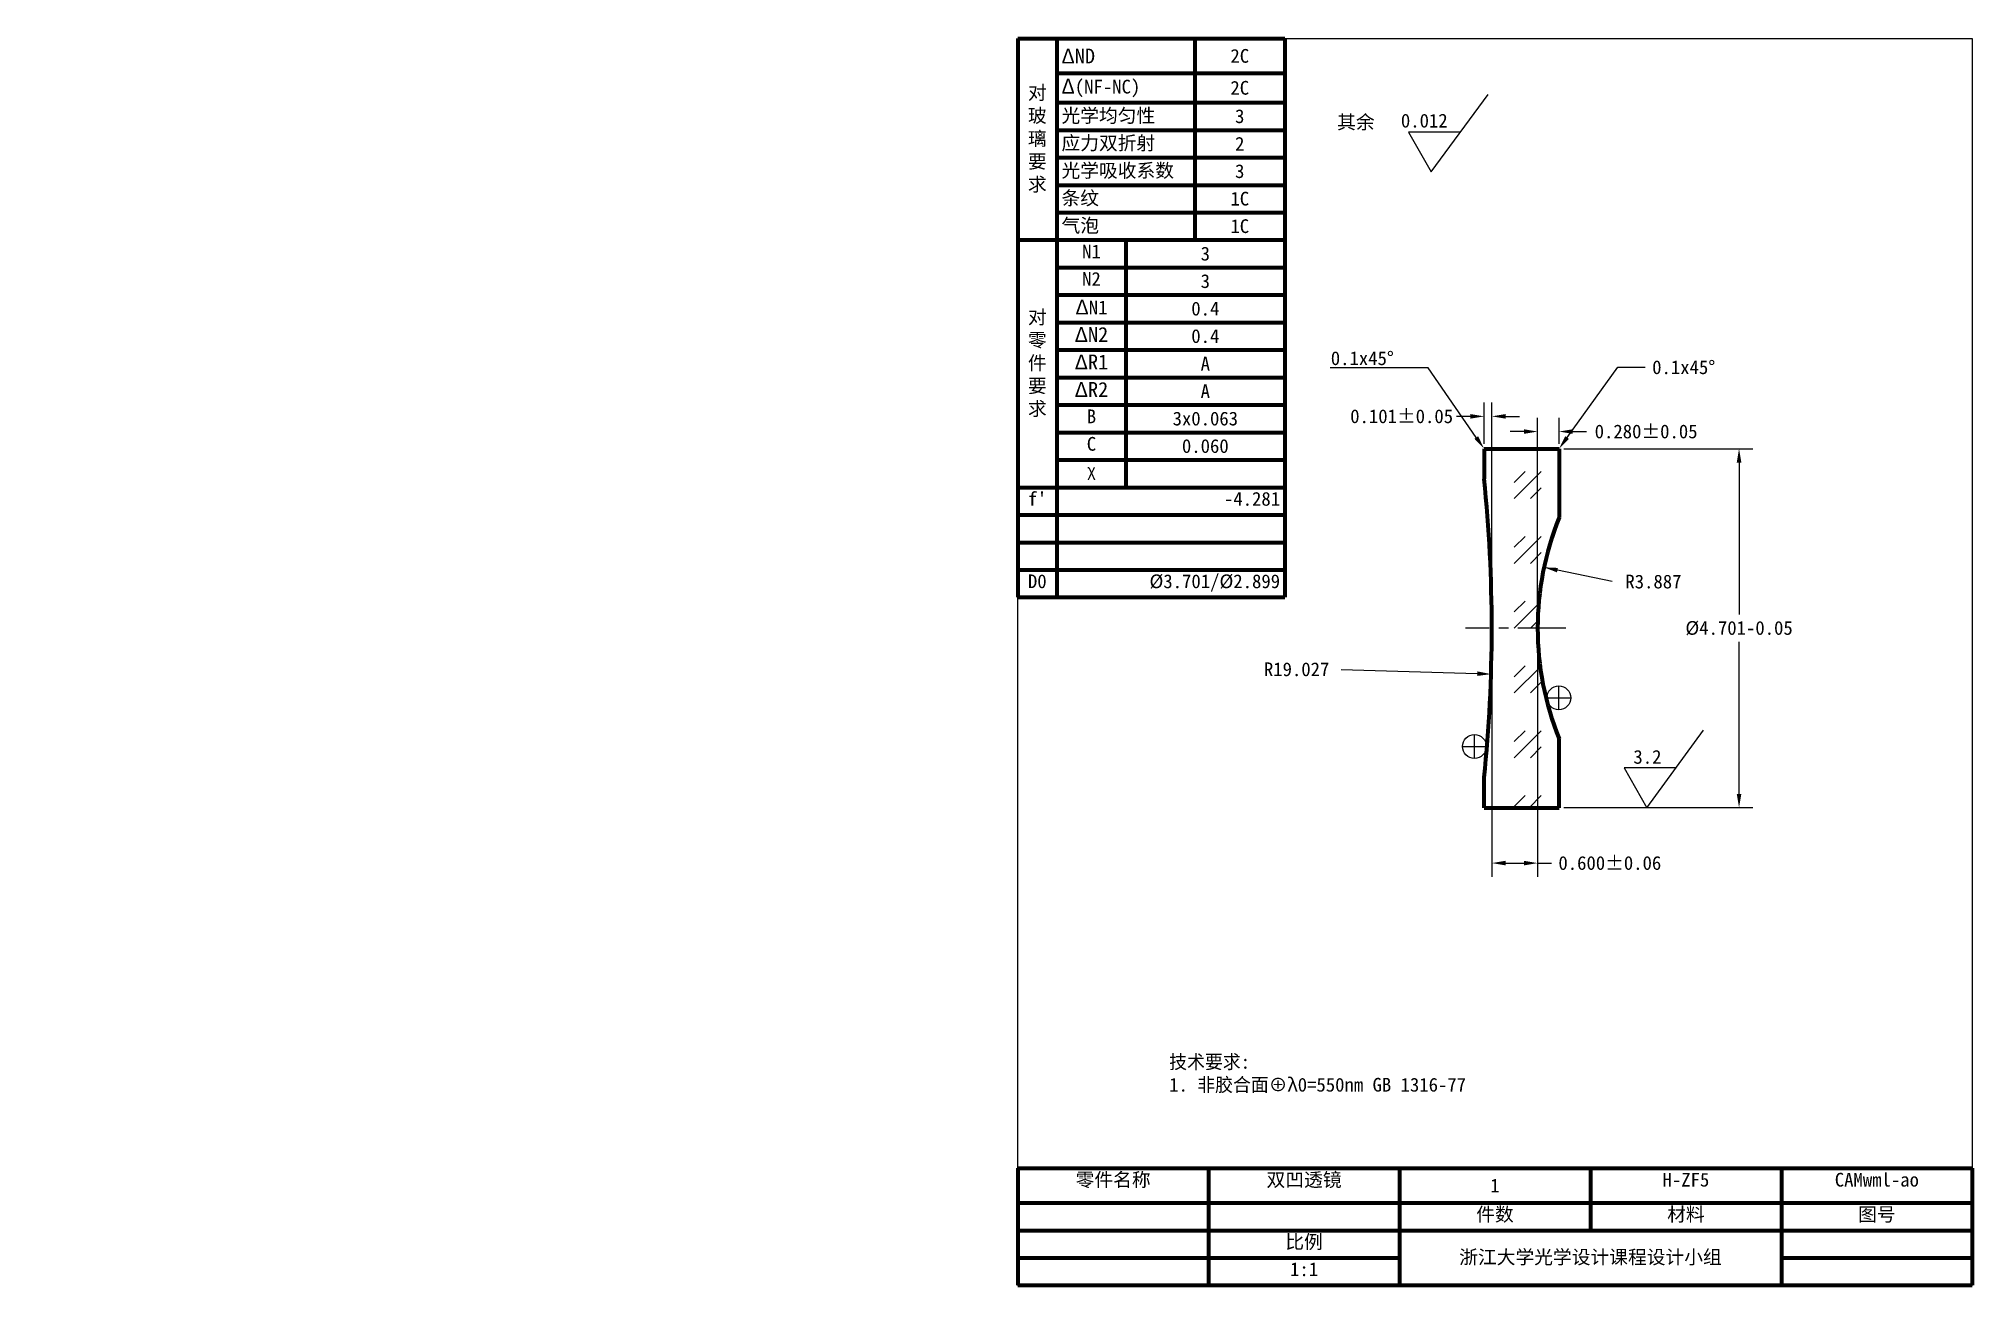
# Model space of a CAD drawing. Extents: x -21 to 4.3, y -8.6 to 7.7.
import ezdxf
from ezdxf import colors
from ezdxf.entities.mleader import LeaderData, LeaderLine
from ezdxf.math import Vec2, Vec3

# ---------------------------------------------------------------- set-up
doc = ezdxf.new("R2010")
doc.units = 0
doc.header["$LTSCALE"] = 0.5
doc.header["$MEASUREMENT"] = 0
doc.linetypes.add('CENTER', pattern=[2, 1.25, -0.25, 0.25, -0.25])
doc.layers.get('0').update_dxf_attribs({"lineweight": 70})
doc.layers.add('1', color=7, linetype='Continuous')
doc.styles.add('TXT', font='txt')
doc.dimstyles.get("Standard").update_dxf_attribs({"dimtxt": 0.18, "dimasz": 0.18, "dimexe": 0.18, "dimexo": 0.0625, "dimgap": 0.09, "dimtad": 0, "dimtih": 1, "dimtoh": 1, "dimdec": 4, "dimzin": 0, "dimdsep": 46, "dimtxsty": 'Standard', "dimcen": 0.09, "dimadec": 0, "dimazin": 0, "dimtfac": 1, "dimtdec": 4, "dimtofl": 0, "dimtmove": 0, "dimatfit": 3, "dimfxl": 1, "dimtolj": 1, "dimtzin": 0, "dimarcsym": 0})

# ---------------------------------------------------------------- blocks, each defined once
blk = doc.blocks.new('*T0')
at = {"layer": '1', "color": 0, "linetype": 'ByBlock', "lineweight": -2}
for p, q in [((0, 0), (12.5, 0)), ((0, 0), (0, -1.533)), ((2.5, 0), (2.5, -1.533)), ((5, 0), (5, -1.533)), ((7.5, 0), (7.5, -0.813)), ((10, 0), (10, -1.533)), ((12.5, 0), (12.5, -1.533)), ((0, -0.453), (12.5, -0.453)), ((0, -0.813), (12.5, -0.813)), ((0, -1.173), (5, -1.173)), ((10, -1.173), (12.5, -1.173)), ((0, -1.533), (12.5, -1.533))]:
    blk.add_line(p, q, dxfattribs=at)
at = {"layer": '1', "color": 0, "linetype": 'Continuous', "char_height": 0.18}
for s, insert, width, attachment_point in [('{\\fSimSun|b0|i0|c134|p2;零件名称}', (1.25, -0.06), 2.38, 2), ('{\\fSimSun|b0|i0|c134|p2;双凹透镜}', (3.75, -0.06), 2.38, 2), ('1', (6.25, -0.227), 2.38, 5), ('H-ZF5', (8.75, -0.06), 2.38, 2), ('CAMwml-ao', (11.25, -0.06), 2.38, 2), ('{\\fSimSun|b0|i0|c134|p2;件数}', (6.25, -0.513), 2.38, 2), ('{\\fSimSun|b0|i0|c134|p2;材料}', (8.75, -0.513), 2.38, 2), ('{\\fSimSun|b0|i0|c134|p2;图号}', (11.25, -0.513), 2.38, 2), ('{\\fSimSun|b0|i0|c134|p2;比例}', (3.75, -0.873), 2.38, 2), ('1:1', (3.75, -1.233), 2.38, 2), ('{\\fSimSun|b0|i0|c134|p2;浙江大学光学设计课程设计小组}', (7.5, -1.173), 4.88, 5)]:
    blk.add_mtext(s, dxfattribs=dict(at, insert=insert, width=width, attachment_point=attachment_point))
blk = doc.blocks.new('*T1')
at = {"layer": '1', "color": 0, "linetype": 'ByBlock', "lineweight": -2}
for p, q in [((0, 0), (3.496, 0)), ((0, 0), (0, -7.317)), ((0.514, 0), (0.514, -7.317)), ((2.32, 0), (2.32, -2.637)), ((3.496, 0), (3.496, -7.317)), ((0.514, -0.453), (3.496, -0.453)), ((0.514, -0.837), (3.496, -0.837)), ((0.514, -1.197), (3.496, -1.197)), ((0.514, -1.557), (3.496, -1.557)), ((0.514, -1.917), (3.496, -1.917)), ((0.514, -2.277), (3.496, -2.277)), ((0, -2.637), (3.496, -2.637)), ((1.417, -2.637), (1.417, -5.877)), ((0.514, -2.997), (3.496, -2.997)), ((0.514, -3.357), (3.496, -3.357)), ((0.514, -3.717), (3.496, -3.717)), ((0.514, -4.077), (3.496, -4.077)), ((0.514, -4.437), (3.496, -4.437)), ((0.514, -4.797), (3.496, -4.797)), ((0.514, -5.157), (3.496, -5.157)), ((0.514, -5.517), (3.496, -5.517)), ((0, -5.877), (3.496, -5.877)), ((0, -6.237), (3.496, -6.237)), ((0, -6.597), (3.496, -6.597)), ((0, -6.957), (3.496, -6.957)), ((0, -7.317), (3.496, -7.317))]:
    blk.add_line(p, q, dxfattribs=at)
at = {"layer": '1', "color": 0, "linetype": 'Continuous', "char_height": 0.18}
for s, insert, width, attachment_point in [('{\\fSimSun|b0|i0|c134|p2;\\H1.0833x;\\C256;ΔND}', (0.574, -0.227), 1.68578, 4), ('2C', (2.908, -0.227), 1.05606, 5), ('{\\fSimSun|b0|i0|c134|p2;对玻璃要求}', (0.257, -1.318), 0.39442, 5), ('{\\fSimSun|b0|i0|c134|p2;\\H1.0833x;\\C256;Δ\\H0.92311x;(NF-NC)}', (0.574, -0.645), 1.68578, 4), ('2C', (2.908, -0.645), 1.05606, 5), ('{\\fSimSun|b0|i0|c134|p2;光学均匀性}', (0.574, -1.017), 1.68578, 4), ('3', (2.908, -1.017), 1.05606, 5), ('{\\fSimSun|b0|i0|c134|p2;应力双折射}', (0.574, -1.377), 1.68578, 4), ('2', (2.908, -1.377), 1.05606, 5), ('{\\fSimSun|b0|i0|c134|p2;光学吸收系数}', (0.574, -1.737), 1.68578, 4), ('3', (2.908, -1.737), 1.05606, 5), ('{\\fSimSun|b0|i0|c134|p2;条纹}', (0.574, -2.097), 1.68578, 4), ('1C', (2.908, -2.097), 1.05606, 5), ('{\\fSimSun|b0|i0|c134|p2;气泡}', (0.574, -2.457), 1.68578, 4), ('1C', (2.908, -2.457), 1.05606, 5), ('N1', (0.966, -2.697), 0.78289, 2), ('3', (2.457, -2.817), 1.95895, 5), ('N2', (0.966, -3.057), 0.78289, 2), ('3', (2.457, -3.177), 1.95895, 5), ('{\\fSimSun|b0|i0|c134|p2;对零件要求}', (0.257, -4.257), 0.39442, 5), ('{\\fSimSun|b0|i0|c134|p2;\\H1.0833x;\\C256;Δ\\H0.92313x;N1}', (0.966, -3.417), 0.78289, 2), ('0.4', (2.457, -3.537), 1.95895, 5), ('{\\fSimSun|b0|i0|c134|p2;\\H1.0833x;\\C256;ΔN2}', (0.966, -3.777), 0.78289, 2), ('0.4', (2.457, -3.897), 1.95895, 5), ('{\\fSimSun|b0|i0|c134|p2;\\H1.0833x;\\C256;ΔR1}', (0.966, -4.137), 0.78289, 2), ('A', (2.457, -4.257), 1.95895, 5), ('{\\fSimSun|b0|i0|c134|p2;\\H1.0833x;\\C256;ΔR2}', (0.966, -4.497), 0.78289, 2), ('A', (2.457, -4.617), 1.95895, 5), ('B', (0.966, -4.857), 0.78289, 2), ('3x0.063', (2.457, -4.977), 1.95895, 5), ('C', (0.966, -5.217), 0.78289, 2), ('0.060', (2.457, -5.337), 1.95895, 5), ('{\\fSymbol|b0|i0|c2|p18;\\H0.875x;\\C256;c}', (0.966, -5.577), 0.78289, 2), ("f'", (0.257, -5.937), 0.39442, 2), ('-4.281', (3.436, -5.937), 2.86184, 3), ('D0', (0.257, -7.017), 0.39442, 2), ('%%C3.701/%%C2.899', (3.436, -7.017), 2.86184, 3)]:
    blk.add_mtext(s, dxfattribs=dict(at, insert=insert, width=width, attachment_point=attachment_point))
blk = doc.blocks.new('*D2')
at = {"layer": '1', "color": 0, "linetype": 'Continuous', "lineweight": -2, "transparency": 16777216}
for p, q in [((-1.99, -0.062), (-1.99, -3.256)), ((-1.39, -0.062), (-1.39, -3.256)), ((-1.81, -3.076), (-1.57, -3.076)), ((-1.39, -3.076), (-1.21, -3.076))]:
    blk.add_line(p, q, dxfattribs=at)
at = {"layer": '1', "color": 0, "linetype": 'Continuous', "transparency": 16777216}
for points in [[(-1.81, -3.046), (-1.81, -3.106), (-1.99, -3.076)], [(-1.57, -3.046), (-1.57, -3.106), (-1.39, -3.076)]]:
    blk.add_solid(points, dxfattribs=at)
at = {"layer": 'Defpoints', "color": 0, "linetype": 'Continuous', "transparency": 16777216}
for p in [(-1.99, 0), (-1.39, 0), (-1.39, -3.076)]:
    blk.add_point(p, dxfattribs=at)
at = {"layer": '1', "color": 0, "linetype": 'Continuous', "transparency": 16777216, "insert": (-0.445, -3.076), "char_height": 0.18, "attachment_point": 5}
blk.add_mtext('\\A1;0.600%%P0.06', dxfattribs=at)
blk = doc.blocks.new('*D3')
at = {"layer": '1', "color": 0, "linetype": 'Continuous', "lineweight": -2, "transparency": 16777216}
for p, q in [((-2.091, 2.413), (-2.091, 2.955)), ((-1.99, 0.063), (-1.99, 2.955)), ((-2.271, 2.775), (-2.451, 2.775)), ((-1.81, 2.775), (-1.63, 2.775))]:
    blk.add_line(p, q, dxfattribs=at)
at = {"layer": '1', "color": 0, "linetype": 'Continuous', "transparency": 16777216}
for points in [[(-2.271, 2.805), (-2.271, 2.745), (-2.091, 2.775)], [(-1.81, 2.805), (-1.81, 2.745), (-1.99, 2.775)]]:
    blk.add_solid(points, dxfattribs=at)
at = {"layer": 'Defpoints', "color": 0, "linetype": 'Continuous', "transparency": 16777216}
for p in [(-2.091, 2.775), (-2.091, 2.351), (-1.99, 0)]:
    blk.add_point(p, dxfattribs=at)
at = {"layer": '1', "color": 0, "linetype": 'Continuous', "transparency": 16777216, "insert": (-3.171, 2.775), "char_height": 0.18, "attachment_point": 5}
blk.add_mtext('\\A1;0.101%%P0.05', dxfattribs=at)
blk = doc.blocks.new('*D4')
at = {"layer": '1', "color": 0, "linetype": 'Continuous', "lineweight": -2, "transparency": 16777216}
for p, q in [((-1.57, 2.576), (-1.75, 2.576)), ((-1.39, 0.063), (-1.39, 2.756)), ((-1.11, 2.413), (-1.11, 2.756)), ((-0.93, 2.576), (-0.75, 2.576))]:
    blk.add_line(p, q, dxfattribs=at)
at = {"layer": '1', "color": 0, "linetype": 'Continuous', "transparency": 16777216}
for points in [[(-1.57, 2.606), (-1.57, 2.546), (-1.39, 2.576)], [(-0.93, 2.606), (-0.93, 2.546), (-1.11, 2.576)]]:
    blk.add_solid(points, dxfattribs=at)
at = {"layer": 'Defpoints', "color": 0, "linetype": 'Continuous', "transparency": 16777216}
for p in [(-1.11, 2.576), (-1.11, 2.35), (-1.39, 0)]:
    blk.add_point(p, dxfattribs=at)
at = {"layer": '1', "color": 0, "linetype": 'Continuous', "transparency": 16777216, "insert": (0.03, 2.576), "char_height": 0.18, "attachment_point": 5}
blk.add_mtext('\\A1;0.280%%P0.05', dxfattribs=at)
blk = doc.blocks.new('*D5')
at = {"layer": '1', "color": 0, "linetype": 'Continuous', "lineweight": -2, "transparency": 16777216}
for p, q in [((-1.048, 2.35), (1.427, 2.35)), ((1.247, 2.17), (1.247, 0.18)), ((1.247, -2.171), (1.247, -0.18)), ((-1.048, -2.35), (1.427, -2.35))]:
    blk.add_line(p, q, dxfattribs=at)
at = {"layer": '1', "color": 0, "linetype": 'Continuous', "transparency": 16777216}
for points in [[(1.217, 2.17), (1.277, 2.17), (1.247, 2.35)], [(1.217, -2.171), (1.277, -2.171), (1.247, -2.35)]]:
    blk.add_solid(points, dxfattribs=at)
at = {"layer": 'Defpoints', "color": 0, "linetype": 'Continuous', "transparency": 16777216}
for p in [(-1.11, 2.35), (-1.11, -2.35), (1.247, -2.35)]:
    blk.add_point(p, dxfattribs=at)
at = {"layer": '1', "color": 0, "linetype": 'Continuous', "transparency": 16777216, "insert": (1.247, 0), "char_height": 0.18, "attachment_point": 5}
blk.add_mtext('\\A1;%%C4.701-0.05', dxfattribs=at)
blk = doc.blocks.new('*D6')
at = {"layer": '1', "color": 0, "linetype": 'Continuous', "lineweight": -2, "transparency": 16777216}
blk.add_line((-3.961, -0.539), (-2.18, -0.595), dxfattribs=at)
at = {"layer": '1', "color": 0, "linetype": 'Continuous', "transparency": 16777216}
blk.add_solid([(-2.179, -0.565), (-2.181, -0.625), (-2, -0.601)], dxfattribs=at)
at = {"layer": 'Defpoints', "color": 0, "linetype": 'Continuous', "transparency": 16777216}
for p in [(-21.017, 0), (-2, -0.601)]:
    blk.add_point(p, dxfattribs=at)
at = {"layer": '1', "color": 0, "linetype": 'Continuous', "transparency": 16777216, "insert": (-4.546, -0.539), "char_height": 0.18, "attachment_point": 5}
blk.add_mtext('\\A1;R19.027', dxfattribs=at)
blk = doc.blocks.new('*D7')
at = {"layer": '1', "color": 0, "linetype": 'Continuous', "lineweight": -2, "transparency": 16777216}
blk.add_line((-0.414, 0.61), (-1.131, 0.761), dxfattribs=at)
at = {"layer": '1', "color": 0, "linetype": 'Continuous', "transparency": 16777216}
blk.add_solid([(-1.125, 0.79), (-1.138, 0.732), (-1.308, 0.798)], dxfattribs=at)
at = {"layer": 'Defpoints', "color": 0, "linetype": 'Continuous', "transparency": 16777216}
for p in [(-1.308, 0.798), (2.497, 0)]:
    blk.add_point(p, dxfattribs=at)
at = {"layer": '1', "color": 0, "linetype": 'Continuous', "transparency": 16777216, "insert": (0.126, 0.61), "char_height": 0.18, "attachment_point": 5}
blk.add_mtext('\\A1;R3.887', dxfattribs=at)

msp = doc.modelspace()

# ---------------------------------------------------------------- hatches: boundary and pattern name
at = {"layer": '1', "linetype": 'Continuous'}
h = msp.add_hatch(dxfattribs=at)
h.set_pattern_fill('GOST_GLASS', scale=0.1, style=0)
h.set_pattern_definition([(45, (0, 0), (0.84853, -9e-17), [0.5, -0.7]), (45, (0.21213, 0), (0.84853, -9e-17), [0.2, -1]), (45, (0, 0.21213), (0.84853, -9e-17), [0.2, -1])])
edge = h.paths.add_edge_path()
edge.add_line((-1.1101, 2.3505), (-1.1101, 1.4493))
edge.add_arc((2.4967, 0), 3.887, 158.10885, 201.89115)
edge.add_line((-1.1101, -1.4493), (-1.1101, -2.3505))
edge.add_line((-1.1101, -2.3505), (-2.0913, -2.3505))
edge.add_line((-2.0913, -2.3505), (-2.0913, -1.9572))
edge.add_arc((-21.0175, 0), 19.0271, 354.09592, 365.90408)
edge.add_line((-2.0913, 1.9572), (-2.0913, 2.3505))
edge.add_line((-2.0913, 2.3505), (-1.1101, 2.3505))

# ---------------------------------------------------------------- linework, layer by layer
at = {"color": 7}
for p, q in [((-2.0913, 2.3505), (-1.1101, 2.3505)), ((-1.1101, 2.3505), (-1.1101, 1.4493)), ((-1.1101, -2.3505), (-1.1101, -1.4493)), ((-2.0913, -2.3505), (-1.1101, -2.3505))]:
    msp.add_line(p, q, dxfattribs=at)
at = {"color": 7, "linetype": 'Continuous'}
for p, q in [((-2.0913, 2.3505), (-2.0913, 1.9572)), ((-2.0913, -2.3505), (-2.0913, -1.9572))]:
    msp.add_line(p, q, dxfattribs=at)
at = {"color": 7}
for centre, radius, start, end in [((-21.0175, 0), 19.0271, 354.09592, 5.90408), ((2.4967, 0), 3.887, 158.10885, 201.89115)]:
    msp.add_arc(centre, radius, start, end, dxfattribs=at)
at = {"layer": '1', "color": 7, "linetype": 'Continuous'}
for p, q in [((-2.7847, 5.9762), (-2.0398, 6.9924)), ((-2.4017, 6.4987), (-3.0812, 6.4987)), ((-3.0812, 6.4987), (-2.7847, 5.9762)), ((-1.1126, -1.0675), (-1.1126, -0.7545)), ((-1.2691, -0.911), (-0.9561, -0.911)), ((-2.2179, -1.7058), (-2.2179, -1.3928)), ((0.0384, -2.3508), (0.7833, -1.3345)), ((-2.3744, -1.5493), (-2.0614, -1.5493)), ((0.4214, -1.8282), (-0.2581, -1.8282)), ((-0.2581, -1.8282), (0.0384, -2.3508))]:
    msp.add_line(p, q, dxfattribs=at)
at = {"layer": '1', "color": 7, "linetype": 'CENTER'}
msp.add_line((-1.023, 0), (-2.3365, 0), dxfattribs=at)
at = {"layer": '1', "color": 7, "linetype": 'Continuous'}
msp.add_lwpolyline([(4.3014, -8.6064), (-8.1986, -8.6064), (-8.1986, 7.7218), (4.3014, 7.7218)], close=True, dxfattribs=at)
for centre in [(-1.1126, -0.911), (-2.2179, -1.5493)]:
    msp.add_circle(centre, 0.1565, dxfattribs=at)

# ---------------------------------------------------------------- block references
for name, p in [('*T1', (-8.1986, 7.7218)), ('*T0', (-8.1986, -7.0731))]:
    msp.add_blockref(name, p)

# ---------------------------------------------------------------- texts
at = {"layer": '1', "color": 7, "linetype": 'Continuous', "style": 'TXT'}
for s, p in [('0.012', (-3.1806, 6.5579)), ('3.2', (-0.1364, -1.775))]:
    msp.add_text(s, height=0.18, dxfattribs=at).set_placement(p)
at = {"layer": '1', "color": 7, "linetype": 'Continuous', "char_height": 0.18, "attachment_point": 1, "style": 'TXT'}
for s, width, heights, insert in [('{\\fSimSun|b0|i0|c134|p2;其余}', 1.698719, [0], (-4.0156, 6.719)), ('技术要求:\\P1. 非胶合面{\\fSimSun|b0|i0|c134|p2;\\C256;⊕λ0=550nm GB 1316-77}', 4.688808, [0.9606], (-6.215, -5.5889))]:
    msp.add_mtext_dynamic_manual_height_columns(s, width=width, gutter_width=2.0091, heights=heights, dxfattribs=dict(at, insert=insert))

# ---------------------------------------------------------------- dimensions: what is measured, and where the dimension line sits
at = {"layer": '1', "color": 7, "linetype": 'Continuous'}
for base, p1, p2, text, picture, middle in [((-2.0913, 2.775), (-1.9903, 0), (-2.0913, 2.3505), '<>%%P0.05', '*D3', (-3.1713, 2.775)), ((-1.1101, 2.5764), (-1.3903, 0), (-1.1101, 2.3505), '<>%%P0.05', '*D4', (0.0299, 2.5764)), ((-1.3903, -3.0761), (-1.9903, 0), (-1.3903, 0), '<>%%P0.06', '*D2', (-0.4453, -3.0761))]:
    dim = msp.add_linear_dim(base=base, p1=p1, p2=p2, text=text, dimstyle='Standard', override={"dimdec": 3}, dxfattribs=at)
    dim.commit()
    dim.dimension.update_dxf_attribs({"geometry": picture, "text_midpoint": middle})
dim = msp.add_linear_dim(base=(1.2472, -2.3505), p1=(-1.1101, 2.3505), p2=(-1.1101, -2.3505), angle=90, text='%%C<>-0.05', dimstyle='Standard', override={"dimdec": 3}, dxfattribs=at)
dim.commit()
dim.dimension.update_dxf_attribs({"geometry": '*D5', "text_midpoint": (1.2472, 0)})
for center, mpoint, picture, middle in [((2.4967, 0), (-1.3076, 0.7978), '*D7', (-0.4139, 0.6104)), ((-21.0175, 0), (-1.9998, -0.6011), '*D6', (-3.9608, -0.5391))]:
    dim = msp.add_radius_dim(center=center, mpoint=mpoint, dimstyle='Standard', override={"dimdec": 3}, dxfattribs=at)
    dim.commit()
    dim.dimension.update_dxf_attribs({"geometry": picture, "text_midpoint": middle, "dimtype": 164})

# ---------------------------------------------------------------- leaders
ml = msp.add_multileader_mtext('Standard', dxfattribs=at)
ml.set_content('0.1x45%%D', color=7)
ml.set_leader_properties()
ml.build(insert=Vec2(0, 0))
ml.multileader.update_dxf_attribs({"text_right_attachment_type": 6, "dogleg_length": 0.36, "arrow_head_size": 0.18})
ctx = ml.context
ctx.base_point, ctx.char_height, ctx.arrow_head_size, ctx.landing_gap_size, ctx.plane_origin = Vec3(-4.2933, 3.5364), 0.18, 0.18, 0.09, Vec3(-2.0913, 2.3505)
ctx.right_attachment, ctx.text_align_type = 6, 2
notes = []
notes.append((ctx, [(0, (1, 1, 0), (-2.8233, 3.4104), (-1, 0), 0.36, [(0, [(-2.0913, 2.3505)], 0, [])])]))
ctx.mtext.insert, ctx.mtext.alignment, ctx.mtext.flow_direction = Vec3(-3.2733, 3.6264), 3, 5
ml = msp.add_multileader_mtext('Standard', dxfattribs=at)
ml.set_content('0.1x45%%D', color=7)
ml.set_leader_properties()
ml.build(insert=Vec2(0, 0))
ml.multileader.update_dxf_attribs({"text_right_attachment_type": 6, "dogleg_length": 0.36, "arrow_head_size": 0.18})
ctx = ml.context
ctx.base_point, ctx.char_height, ctx.arrow_head_size, ctx.landing_gap_size, ctx.plane_origin = Vec3(0.0195, 3.4182), 0.18, 0.18, 0.09, Vec3(-1.1101, 2.3505)
ctx.right_attachment = 6
notes.append((ctx, [(0, (1, 1, 0), (-0.3405, 3.4182), (1, 0), 0.36, [(0, [(-1.1101, 2.3505)], 0, [])])]))
ctx.mtext.insert, ctx.mtext.flow_direction = Vec3(0.1095, 3.5082), 5
for ctx, leaders in notes:
    for number, flags, end, landing, length, lines in leaders:
        leader = LeaderData()
        leader.index, (leader.has_last_leader_line, leader.has_dogleg_vector, leader.attachment_direction) = number, flags
        leader.last_leader_point, leader.dogleg_vector, leader.dogleg_length = Vec3(end), Vec3(landing), length
        for number, points, colour, breaks in lines:
            line = LeaderLine()
            line.index, line.vertices, line.color, line.breaks = number, Vec3.list(points), colors.encode_raw_color(colour), breaks
            leader.lines.append(line)
        ctx.leaders.append(leader)

doc.saveas('drawing.dxf')
